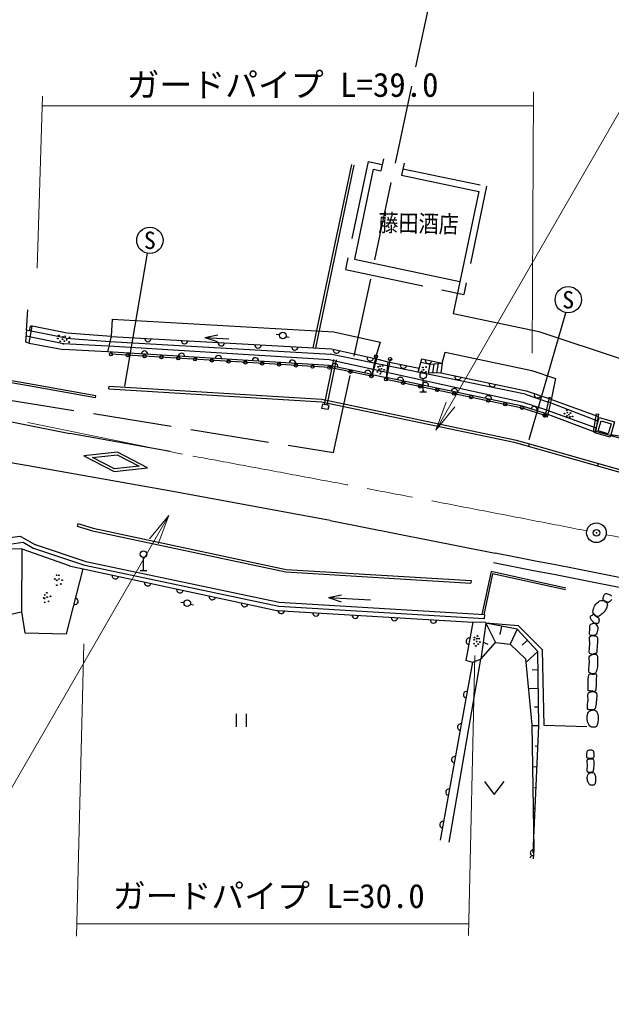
# Model space of a CAD drawing. Units: millimetres, scale not verified. Extents: x 40000 to 680000, y 20000 to 380000.
# Drawn here: x 323535 to 368514, y 266843 to 342246 of the extents above; entities that cross this region are included whole.
import ezdxf
from ezdxf.enums import TextEntityAlignment as Align

# ---------------------------------------------------------------- set-up
doc = ezdxf.new("R2010")
doc.units = ezdxf.units.MM
doc.header["$LTSCALE"] = 1000
doc.header["$PDMODE"] = 32
doc.header["$PDSIZE"] = 500
doc.linetypes.add('CHAIN', pattern=[18.5, 12, -1.5, 3.5, -1.5])
doc.linetypes.add('DASHED', pattern=[7.5, 6, -1.5])
for name, color, linetype, lineweight in [('M-BGD', 7, 'Continuous', 25), ('M-BGD-EXST', 7, 'Continuous', 25), ('M-BMK', 2, 'CHAIN', 13), ('M-BMK-HTXT', 7, 'Continuous', 13), ('M-BMK-SRVR', 3, 'Continuous', 25), ('M-STR-HTXT', 7, 'Continuous', 13), ('M-STR-STRC', 7, 'Continuous', 25)]:
    doc.layers.add(name, color=color, linetype=linetype, lineweight=lineweight)
doc.layers.add('M-OTRS', color=6, linetype='Continuous')
doc.styles.add('ＭＳ ゴシック', font='')
doc.styles.get('ＭＳ ゴシック').set_extended_font_data('MS Gothic')

# ---------------------------------------------------------------- blocks, each defined once
blk = doc.blocks.new('open_arrow')
at = {"color": 0, "linetype": 'Continuous', "lineweight": -2}
blk.add_lwpolyline([(7.5, 1.25), (0, 0), (7.5, -1.25)], dxfattribs=at)

msp = doc.modelspace()

# ---------------------------------------------------------------- linework, layer by layer
at = {"layer": 'M-BGD'}
for p, q in [((348752, 331233), (345829, 317297)), ((348948, 331192), (346031, 317286)), ((351193, 331665), (351003, 330761)), ((352762, 331354), (352569, 330432)), ((350416, 330884), (348979, 324033)), ((350416, 330884), (351003, 330761)), ((352569, 330432), (358441, 329200)), ((358441, 329200), (356491, 319903)), ((348979, 324033), (357004, 322349)), ((324054, 318648), (324154, 320187)), ((356491, 319903), (363001, 318537)), ((324250, 317664), (324463, 318954)), ((324282, 318591), (324341, 318957)), ((324462, 318949), (324341, 318957)), ((330548, 319468), (330476, 318180)), ((324054, 318648), (323966, 317744)), ((324282, 318591), (324054, 318648)), ((327050, 318028), (324282, 318591)), ((327127, 318406), (324464, 318948)), ((330470, 318171), (327128, 318406)), ((337608, 318083), (338587, 318287)), ((343286, 318275), (343040, 318319)), ((363001, 318537), (369496, 316377)), ((323966, 317744), (324250, 317664)), ((326852, 317599), (324010, 318178)), ((324250, 317664), (326830, 317159)), ((330233, 317425), (326852, 317599)), ((327050, 318028), (330386, 317770)), ((330476, 318180), (330210, 316985)), ((330386, 317770), (347191, 316815)), ((337608, 318083), (338557, 317770)), ((337608, 318083), (339437, 317979)), ((343774, 318168), (344015, 318104)), ((350947, 317720), (350625, 316645)), ((330210, 316985), (326830, 317159)), ((347070, 316388), (330307, 317421)), ((347087, 315799), (330469, 316813)), ((361982, 313764), (347132, 316818)), ((355670, 316130), (355875, 316967)), ((355875, 316967), (362480, 315581)), ((346703, 312990), (347417, 316415)), ((346899, 312949), (347613, 316374)), ((361830, 313134), (347070, 316388)), ((350625, 316645), (350274, 315144)), ((350663, 316451), (350344, 315269)), ((350663, 316451), (351526, 316230)), ((351703, 316442), (351393, 314905)), ((351526, 316230), (351407, 315035)), ((351526, 316230), (353903, 315750)), ((353821, 315455), (354103, 316470)), ((354031, 316196), (354732, 316044)), ((354103, 316470), (355670, 316130)), ((354947, 315379), (355058, 316074)), ((355265, 315390), (355379, 316103)), ((350274, 315144), (347087, 315799)), ((350344, 315269), (351407, 315035)), ((355547, 315401), (362056, 314035)), ((362480, 315581), (364288, 314966)), ((351393, 314905), (361743, 312738)), ((354220, 313945), (354223, 314945)), ((364288, 314966), (363984, 313467)), ((330308, 314179), (330320, 314379)), ((353970, 313946), (354470, 313945)), ((354193, 314028), (354293, 314028)), ((361982, 313764), (363682, 313186)), ((362056, 314035), (363773, 313451)), ((363614, 312559), (361830, 313134)), ((363786, 313513), (363480, 312061)), ((363984, 313467), (363651, 312017)), ((367489, 311724), (363697, 313181)), ((363984, 313467), (363744, 313522)), ((363773, 313451), (367549, 312080)), ((361743, 312738), (363443, 312166)), ((363438, 312011), (363530, 312297)), ((367152, 310941), (363567, 312268)), ((367398, 311193), (363600, 312564)), ((367382, 312290), (367151, 310932)), ((367348, 310898), (367579, 312257)), ((367382, 312290), (367579, 312257)), ((363651, 312017), (363479, 312057)), ((367275, 310839), (367604, 311993)), ((367522, 310977), (367741, 311746)), ((367604, 311993), (368758, 311665)), ((367741, 311746), (368510, 311527)), ((368510, 311527), (368291, 310758)), ((368758, 311665), (368429, 310510)), ((367151, 310932), (367348, 310898)), ((368429, 310510), (367275, 310839)), ((385791, 305682), (367354, 310937)), ((368291, 310758), (367522, 310977)), ((361324, 310066), (385295, 303232)), ((362246, 309803), (362301, 309995)), ((362301, 309995), (367539, 308502)), ((367539, 308502), (367484, 308310)), ((327950, 303926), (327892, 303735)), ((323562, 302982), (324715, 302312)), ((323781, 302507), (324591, 302037)), ((323675, 301997), (321490, 301960)), ((323675, 301997), (323653, 297215)), ((323675, 301997), (327285, 300743)), ((328475, 300738), (324591, 302037)), ((328570, 301023), (324715, 302312)), ((327084, 295556), (328353, 300495)), ((357854, 299598), (357842, 299398)), ((336027, 297903), (335778, 297933)), ((347017, 298299), (347996, 298507)), ((347017, 298299), (347968, 297990)), ((347017, 298299), (350204, 298131)), ((322011, 296865), (323653, 297215)), ((323653, 297215), (323905, 295611)), ((336516, 297806), (336757, 297740)), ((343086, 297326), (357990, 296431)), ((357990, 296431), (357464, 293514)), ((358942, 296394), (357990, 296431)), ((358977, 296368), (358595, 293626)), ((358874, 296988), (358856, 296688)), ((358942, 296394), (359710, 294878)), ((361476, 296151), (358977, 296368)), ((361360, 295890), (358977, 296368)), ((323905, 295611), (327084, 295556)), ((360169, 296129), (360041, 295493)), ((361360, 295890), (360836, 294762)), ((362924, 294210), (361360, 295890)), ((363279, 294322), (361476, 296151)), ((358595, 293626), (359710, 294878)), ((358783, 294918), (359126, 294757)), ((359710, 294878), (360836, 294762)), ((362142, 295050), (361734, 294670)), ((360836, 294762), (361991, 293652)), ((362924, 294210), (362019, 293368)), ((363003, 288558), (362924, 294210)), ((363406, 288561), (363279, 294322)), ((357971, 293390), (355510, 279844)), ((356197, 279708), (358595, 293626)), ((357443, 293532), (357971, 293390)), ((357971, 293390), (358595, 293626)), ((361991, 293652), (362487, 288611)), ((362943, 292797), (362510, 292791)), ((362963, 291384), (362215, 291373)), ((362983, 289971), (362669, 289966)), ((362487, 288611), (362624, 279112)), ((363003, 288558), (362488, 288551)), ((362585, 278892), (363003, 288558)), ((366660, 288466), (363406, 288561)), ((362940, 286984), (362725, 286992)), ((362877, 285409), (362533, 285423)), ((362814, 283835), (362685, 283840)), ((362751, 282261), (362579, 282268)), ((362687, 280687), (362644, 280688)), ((362624, 279112), (362585, 278443))]:
    msp.add_line(p, q, dxfattribs=at)
at = {"layer": 'M-BGD', "linetype": 'DASHED'}
for p, q in [((350029, 331476), (348305, 323255)), ((350029, 331476), (351106, 331250)), ((352672, 330921), (359033, 329587)), ((359033, 329587), (357309, 321366)), ((348305, 323255), (357309, 321366)), ((368482, 310699), (371115, 310285)), ((367539, 308502), (370616, 307625))]:
    msp.add_line(p, q, dxfattribs=at)
for points in [[(306917, 315893), (347406, 309328), (355265, 346150)], [(302203, 308279), (306374, 307426), (321735, 302730), (323562, 302982)]]:
    msp.add_lwpolyline(points, dxfattribs=at)
at = {"layer": 'M-BGD'}
for points in [[(330548, 319468), (347428, 318508), (350947, 317720)], [(330474, 318170), (347247, 317216), (350663, 316451)], [(350344, 315269), (347073, 315946), (330210, 316985)], [(363530, 312297), (361759, 312867), (351407, 315035)], [(330308, 314179), (346490, 313182), (361140, 310119), (361324, 310066)], [(330320, 314379), (346517, 313381), (361194, 310312), (362301, 309995)], [(301735, 307864), (306250, 306941), (321695, 302219), (323781, 302507)], [(327950, 303926), (329101, 303573), (343786, 300449), (357854, 299598)], [(327892, 303735), (329050, 303379), (343759, 300250), (357842, 299398)], [(358874, 296988), (343263, 297923), (328553, 301027)], [(327279, 300728), (328353, 300495), (343086, 297326)], [(358856, 296688), (343223, 297624), (328491, 300734)], [(365074, 299025), (359376, 300291), (358686, 297026)], [(365042, 298879), (359492, 300111), (358833, 296995)], [(367907, 298101), (367902, 298153), (367901, 298207), (367906, 298262), (367917, 298317), (367933, 298369), (367954, 298425), (367980, 298484), (368012, 298539), (368051, 298584), (368096, 298609), (368155, 298612), (368225, 298598), (368299, 298572), (368370, 298540), (368429, 298505), (368483, 298470), (368536, 298430)], [(368322, 297937), (368282, 297940), (368224, 297956), (368157, 297980), (368102, 298004), (368031, 298037), (367963, 298070), (367916, 298094), (367907, 298101)], [(368555, 298154), (368498, 298084), (368420, 298009), (368320, 297930)], [(367098, 296969), (367123, 297013), (367148, 297035), (367177, 297037), (367204, 297015), (367235, 296974), (367285, 296923), (367335, 296892), (367399, 296860), (367467, 296824), (367527, 296781), (367566, 296731), (367584, 296664), (367589, 296584), (367582, 296500), (367566, 296425), (367545, 296370), (367487, 296328), (367409, 296320), (367338, 296326), (367291, 296336), (367253, 296361), (367205, 296402), (367165, 296438), (367117, 296483), (367069, 296533), (367025, 296584), (366991, 296632), (366969, 296679), (366952, 296728), (366942, 296776), (366940, 296821), (366947, 296859), (366976, 296910), (367027, 296948), (367101, 296972)], [(367100, 286078), (367037, 286072), (366978, 286068), (366923, 286065), (366873, 286066), (366828, 286070), (366760, 286079), (366704, 286097), (366667, 286146), (366656, 286201), (366653, 286275), (366655, 286357), (366662, 286435), (366672, 286500), (366682, 286550), (366695, 286593), (366712, 286630), (366736, 286660), (366770, 286684), (366821, 286702), (366886, 286714), (366957, 286719), (367022, 286717), (367074, 286708), (367128, 286668), (367160, 286608), (367181, 286545), (367194, 286484), (367196, 286420), (367195, 286355), (367195, 286284), (367193, 286211), (367184, 286153), (367165, 286113), (367138, 286088), (367103, 286080)]]:
    msp.add_lwpolyline(points, dxfattribs=at)
for points in [[(355547, 315401), (354630, 315367), (354738, 316045), (355670, 316130)], [(346489, 312720), (346996, 312621), (347054, 312921), (346547, 313019)], [(367504, 296861), (367448, 296865), (367395, 296888), (367346, 296923), (367301, 296962), (367261, 297000), (367198, 297052), (367147, 297112), (367128, 297204), (367136, 297288), (367156, 297390), (367187, 297501), (367229, 297610), (367283, 297708), (367354, 297801), (367441, 297896), (367537, 297983), (367636, 298051), (367731, 298089), (367830, 298092), (367937, 298067), (368041, 298022), (368129, 297965), (368190, 297905), (368220, 297838), (368228, 297759), (368218, 297673), (368194, 297584), (368161, 297498), (368113, 297411), (368049, 297320), (367974, 297229), (367897, 297145), (367826, 297074), (367760, 297012), (367693, 296957), (367626, 296911), (367563, 296878)], [(367380, 295530), (367346, 295481), (367308, 295451), (367266, 295434), (367222, 295425), (367174, 295419), (367119, 295411), (367055, 295406), (366991, 295408), (366935, 295424), (366895, 295458), (366876, 295518), (366872, 295600), (366877, 295694), (366885, 295788), (366890, 295874), (366888, 295952), (366883, 296030), (366882, 296104), (366891, 296171), (366916, 296226), (366964, 296274), (367030, 296317), (367106, 296349), (367181, 296364), (367247, 296357), (367308, 296321), (367370, 296262), (367426, 296186), (367470, 296102), (367496, 296018), (367497, 295923), (367480, 295815), (367450, 295705), (367415, 295606)], [(367393, 294080), (367348, 294048), (367290, 294042), (367232, 294035), (367182, 294014), (367134, 293991), (367080, 293982), (367010, 293991), (366935, 294013), (366879, 294050), (366854, 294097), (366847, 294159), (366849, 294259), (366853, 294348), (366863, 294456), (366874, 294574), (366884, 294695), (366891, 294809), (366886, 294923), (366873, 295043), (366861, 295158), (366861, 295259), (366884, 295334), (366937, 295379), (367014, 295403), (367103, 295409), (367189, 295404), (367259, 295393), (367316, 295382), (367368, 295368), (367413, 295341), (367449, 295291), (367472, 295208), (367480, 295071), (367474, 294889), (367460, 294690), (367444, 294503), (367432, 294360), (367426, 294264), (367422, 294196), (367418, 294148), (367409, 294112)], [(367384, 292662), (367356, 292605), (367324, 292564), (367289, 292536), (367250, 292517), (367208, 292504), (367157, 292498), (367098, 292502), (367038, 292514), (366982, 292531), (366936, 292550), (366881, 292575), (366842, 292612), (366821, 292704), (366819, 292805), (366825, 292937), (366836, 293083), (366848, 293228), (366858, 293358), (366856, 293477), (366847, 293594), (366841, 293703), (366852, 293798), (366890, 293871), (366972, 293929), (367090, 293977), (367219, 294004), (367338, 294001), (367421, 293955), (367463, 293848), (367481, 293688), (367482, 293503), (367475, 293320), (367468, 293166), (367461, 293042), (367448, 292928), (367430, 292825), (367408, 292736)], [(367356, 291424), (367349, 291346), (367344, 291287), (367336, 291243), (367321, 291210), (367294, 291184), (367219, 291165), (367121, 291172), (367025, 291185), (366970, 291188), (366911, 291191), (366855, 291198), (366808, 291212), (366774, 291238), (366754, 291292), (366762, 291371), (366774, 291519), (366773, 291673), (366769, 291876), (366769, 292092), (366780, 292286), (366808, 292422), (366861, 292487), (366936, 292506), (367019, 292497), (367101, 292480), (367168, 292473), (367223, 292482), (367273, 292493), (367317, 292500), (367352, 292494), (367378, 292468), (367391, 292418), (367393, 292352), (367387, 292271), (367380, 292179), (367375, 292078), (367372, 291958), (367370, 291816), (367367, 291669), (367362, 291533)], [(367296, 289875), (367254, 289816), (367203, 289782), (367146, 289765), (367086, 289760), (367027, 289758), (366963, 289755), (366890, 289755), (366819, 289767), (366759, 289797), (366718, 289853), (366703, 289944), (366707, 290065), (366721, 290203), (366739, 290344), (366752, 290475), (366751, 290605), (366742, 290741), (366738, 290873), (366751, 290985), (366792, 291066), (366879, 291116), (367004, 291143), (367142, 291146), (367267, 291126), (367354, 291081), (367397, 291003), (367413, 290892), (367411, 290761), (367401, 290625), (367391, 290496), (367384, 290366), (367371, 290226), (367353, 290089), (367328, 289968)], [(367391, 288501), (367345, 288469), (367290, 288454), (367230, 288449), (367170, 288452), (367115, 288456), (367033, 288457), (366956, 288471), (366883, 288531), (366836, 288601), (366787, 288693), (366742, 288798), (366706, 288910), (366687, 289020), (366683, 289137), (366690, 289265), (366710, 289394), (366744, 289509), (366794, 289598), (366869, 289662), (366968, 289710), (367077, 289741), (367182, 289752), (367267, 289744), (367333, 289711), (367389, 289654), (367435, 289581), (367472, 289497), (367500, 289409), (367518, 289312), (367525, 289200), (367524, 289083), (367518, 288970), (367507, 288869), (367495, 288779), (367477, 288694), (367455, 288617), (367426, 288551)], [(367135, 285100), (367105, 285055), (367068, 285028), (367026, 285014), (366982, 285007), (366937, 285004), (366853, 284998), (366765, 285009), (366703, 285066), (366689, 285134), (366688, 285225), (366694, 285328), (366703, 285435), (366709, 285533), (366704, 285630), (366694, 285732), (366686, 285831), (366692, 285915), (366721, 285977), (366785, 286017), (366877, 286041), (366980, 286048), (367074, 286037), (367141, 286006), (367176, 285949), (367191, 285866), (367194, 285768), (367190, 285665), (367187, 285568), (367186, 285471), (367180, 285365), (367171, 285262), (367156, 285171)], [(367248, 284073), (367189, 284038), (367114, 284029), (367043, 284031), (366982, 284029), (366924, 284037), (366867, 284080), (366830, 284131), (366790, 284198), (366753, 284276), (366723, 284359), (366705, 284441), (366698, 284528), (366700, 284625), (366711, 284721), (366733, 284809), (366767, 284877), (366822, 284928), (366895, 284967), (366975, 284993), (367053, 285005), (367117, 285001), (367168, 284978), (367211, 284938), (367248, 284884), (367279, 284822), (367303, 284758), (367319, 284685), (367328, 284601), (367331, 284514), (367329, 284429), (367325, 284353), (367318, 284285), (367307, 284221), (367293, 284162), (367274, 284112)]]:
    msp.add_lwpolyline(points, close=True, dxfattribs=at)
for centre, radius in [((326509, 318239), 30), ((326996, 318175), 30), ((343532, 318231), 250), ((326421, 318015), 30), ((326595, 317789), 30), ((326783, 317964), 30), ((326821, 318126), 30), ((326852, 317599), 30), ((326920, 317813), 30), ((327095, 317900), 30), ((327282, 317737), 30), ((327308, 318099), 30), ((330469, 316813), 125), ((331747, 316735), 125), ((333026, 316657), 125), ((334304, 316579), 125), ((350625, 316645), 125), ((335582, 316501), 125), ((336861, 316423), 125), ((338139, 316345), 125), ((339417, 316267), 125), ((340695, 316189), 125), ((341974, 316111), 125), ((343252, 316033), 125), ((344530, 315955), 125), ((345808, 315877), 125), ((351136, 315924), 30), ((351703, 316442), 125), ((347087, 315799), 125), ((348680, 315472), 125), ((350274, 315144), 125), ((350748, 315475), 30), ((350799, 315850), 30), ((350861, 315662), 30), ((350949, 315899), 30), ((350959, 315324), 30), ((351022, 315474), 30), ((351036, 315699), 30), ((351248, 315623), 30), ((354223, 315192), 250), ((354083, 315514), 30), ((354196, 315801), 30), ((354246, 315626), 30), ((354408, 315463), 30), ((354434, 315838), 30), ((351393, 314905), 125), ((352687, 314634), 125), ((353981, 314363), 125), ((355274, 314092), 125), ((356568, 313822), 125), ((357862, 313551), 125), ((359155, 313280), 125), ((360449, 313009), 125), ((361743, 312738), 125), ((363443, 312166), 125), ((364965, 312292), 30), ((365141, 312555), 30), ((365178, 312379), 30), ((365302, 312216), 30), ((365415, 312341), 30), ((365152, 312117), 30), ((365364, 312041), 30), ((365565, 312078), 30), ((326192, 299714), 30), ((326333, 300013), 30), ((326351, 299613), 30), ((326512, 299713), 30), ((326513, 299993), 30), ((326651, 299332), 30), ((326752, 299632), 30), ((325588, 298655), 30), ((326350, 299253), 30), ((325347, 298276), 30), ((325426, 297936), 30), ((325427, 298236), 30), ((325428, 298496), 30), ((325607, 298335), 30), ((325726, 298015), 30), ((325868, 298395), 30), ((336275, 297872), 250), ((358081, 294795), 30), ((358096, 295080), 30), ((358125, 295265), 30), ((358281, 294965), 30), ((358296, 295179), 30), ((358354, 295378), 30), ((358481, 295178), 30), ((358523, 294921), 30), ((358223, 294623), 30), ((358394, 294751), 30)]:
    msp.add_circle(centre, radius, dxfattribs=at)
for centre, radius, start, end in [((333269, 318011), 250, 176.74466, 356.74466), ((336065, 317852), 250, 176.74466, 356.74466), ((338861, 317693), 250, 176.74466, 356.74466), ((341656, 317534), 250, 176.74466, 356.74466), ((333020, 316812), 250, 356.47247, 176.47247), ((335831, 316639), 250, 356.47247, 176.47247), ((338641, 316465), 250, 356.47247, 176.47247), ((344452, 317375), 250, 176.74466, 356.74466), ((347625, 317135), 250, 167.37082, 347.37082), ((341452, 316292), 250, 356.47247, 176.47247), ((344262, 316119), 250, 356.47247, 176.47247), ((347490, 315857), 250, 348.30833, 168.30833), ((350198, 316552), 250, 168.58168, 348.58168), ((352714, 315990), 250, 168.58168, 348.58168), ((354620, 316350), 250, 168.58168, 348.58168), ((349997, 315341), 250, 348.17497, 168.17497), ((352468, 314809), 250, 348.17497, 168.17497), ((354380, 314418), 250, 348.17497, 168.17497), ((356866, 315127), 250, 168.15413, 348.15413), ((359476, 314577), 250, 168.15413, 348.15413), ((356583, 313951), 250, 348.17497, 168.17497), ((362915, 313743), 250, 161.21296, 341.21296), ((359171, 313409), 250, 348.17497, 168.17497), ((362644, 312582), 250, 342.14485, 162.14485), ((-151932, -2346353), 2696250, 78.00552, 79.06444), ((330809, 299966), 250, 167.8619, 347.8619), ((333264, 299438), 250, 167.8619, 347.8619), ((335720, 298910), 250, 167.8619, 347.8619), ((327719, 298025), 250, 255.58103, 75.58103), ((338175, 298382), 250, 167.8619, 347.8619), ((340630, 297854), 250, 167.8619, 347.8619), ((343413, 297329), 250, 176.56225, 356.56225), ((346066, 297147), 250, 176.56225, 356.56225), ((349047, 296968), 250, 176.56225, 356.56225), ((352028, 296789), 250, 176.56225, 356.56225), ((355009, 296610), 250, 176.56225, 356.56225), ((357727, 294972), 250, 79.78187, 259.78187), ((357522, 290917), 250, 79.70239, 259.70239), ((357072, 288444), 250, 79.70239, 259.70239), ((356623, 285970), 250, 79.70239, 259.70239), ((356173, 283497), 250, 79.70239, 259.70239), ((355724, 281024), 250, 79.70239, 259.70239), ((362585, 278892), 224, 79.87456, 273.41466), ((362559, 278449), 224, 79.87456, 168.92868)]:
    msp.add_arc(centre, radius, start, end, dxfattribs=at)
at = {"layer": 'M-BGD-EXST'}
for p, q in [((331515, 314372), (333258, 324489)), ((362266, 310315), (365077, 319970)), ((332943, 300351), (332946, 301351)), ((332693, 300352), (333193, 300350)), ((339992, 289470), (339989, 288470)), ((340742, 289468), (340739, 288468))]:
    msp.add_line(p, q, dxfattribs=at)
msp.add_lwpolyline([(358872, 284324), (359619, 283321), (360372, 284319)], dxfattribs=at)
for centre, radius in [((333427, 325475), 1000), ((365247, 320955), 1000), ((332945, 301597), 250)]:
    msp.add_circle(centre, radius, dxfattribs=at)
at = {"layer": 'M-BMK'}
msp.add_line((335904, 309210), (322614, 311931), dxfattribs=at)
for start, end in [(78.92635, 79.59064), (78.00552, 78.89452)]:
    msp.add_arc((-151930, -2346345), 2699991, start, end, dxfattribs=at)
at = {"layer": 'M-BMK-HTXT'}
for points in [[(355166, 311041), (369858, 336488), (395176, 336488)], [(334860, 304534), (309955, 261396), (283811, 261396)]]:
    msp.add_lwpolyline(points, dxfattribs=at)
at = {"layer": 'M-BMK-SRVR'}
msp.add_circle((367395, 303232), 750, dxfattribs=at)
at = {"layer": 'M-OTRS'}
msp.add_point((367395, 303232), dxfattribs=at)
at = {"layer": 'M-STR-HTXT'}
for p, q in [((324847, 323365), (325261, 336447)), ((362603, 336766), (362494, 316881)), ((325237, 335697), (362597, 335697)), ((328410, 294778), (327836, 272543)), ((358142, 293885), (357664, 272607)), ((327860, 273484), (357683, 273484))]:
    msp.add_line(p, q, dxfattribs=at)
at = {"layer": 'M-STR-STRC'}
for p, q in [((329298, 313500), (329325, 313648)), ((321868, 311874), (327328, 310791)), ((334974, 309400), (327328, 310791)), ((347135, 304167), (359702, 301672))]:
    msp.add_line(p, q, dxfattribs=at)
for points in [[(329325, 313648), (324658, 314476), (319245, 315420), (314209, 316308), (309110, 317091), (304663, 317634), (300072, 318149), (295016, 318511), (290150, 318787), (285443, 318982), (281584, 319045)], [(329298, 313500), (324632, 314328), (319219, 315273), (314184, 316160), (309089, 316942), (304645, 317485), (300059, 317999), (295006, 318361), (290143, 318638), (285439, 318832), (281581, 318895)], [(347135, 304167), (334905, 306415), (324160, 308330), (314874, 309922)]]:
    msp.add_lwpolyline(points, dxfattribs=at)
for points in [[(333258, 308173), (330972, 309359), (328412, 309071), (330699, 307884)], [(330736, 308090), (329052, 308958), (330934, 309154), (332608, 308304)]]:
    msp.add_lwpolyline(points, close=True, dxfattribs=at)
msp.add_arc((-151932, -2346353), 2697000, 78.00552, 79.06444, dxfattribs=at)

# ---------------------------------------------------------------- block references
at = {"layer": 'M-BMK-HTXT', "xscale": 300, "yscale": 300}
for p, rotation in [((355166, 311041), 60), ((334860, 304534), 240)]:
    msp.add_blockref('open_arrow', p, dxfattribs=dict(at, rotation=rotation))

# ---------------------------------------------------------------- texts
at = {"layer": 'M-BGD-EXST', "style": 'ＭＳ ゴシック'}
for p in [(333427, 325475), (365247, 320955)]:
    msp.add_text('S', height=1320, dxfattribs=at).set_placement(p, align=Align.MIDDLE_CENTER)
at = {"layer": 'M-BMK-HTXT', "style": 'ＭＳ ゴシック', "width": 0.85}
msp.add_text('藤田酒店', height=1320, rotation=358.815, dxfattribs=at).set_placement((350785, 325768), align=Align.BOTTOM_LEFT)
at = {"layer": 'M-STR-HTXT', "style": 'ＭＳ ゴシック'}
for s, p in [('ガードパイプ L=39.0', (331651, 335838)), ('ガードパイプ L=30.0', (330603, 274141))]:
    msp.add_text(s, height=1833, dxfattribs=at).set_placement(p, align=Align.BOTTOM_LEFT)

doc.saveas('drawing.dxf')
